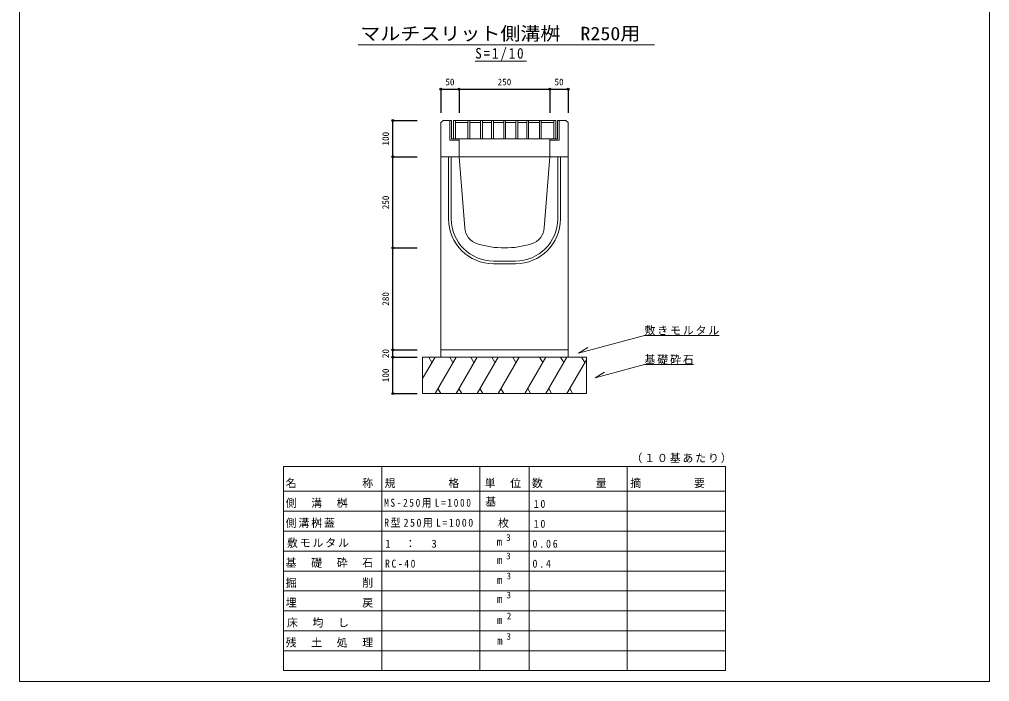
# Model space of a CAD drawing. Units: millimetres at full size, sheet at 1:10. Extents: x -1386 to 1280, y -1837 to 1830.
# Drawn here: x -1386 to 1280, y -1837 to -18 of the extents above; entities that cross this region are included whole.
import ezdxf
from ezdxf.enums import TextEntityAlignment as Align

# ---------------------------------------------------------------- set-up
doc = ezdxf.new("R2010")
doc.units = ezdxf.units.MM
doc.header["$LTSCALE"] = 10
doc.header["$PDMODE"] = 32
doc.header["$PDSIZE"] = 5
doc.linetypes.add('DASHED1', pattern=[1.8, 1.2, -0.6])
doc.layers.add('0-0_通り芯', color=7, linetype='Continuous', lineweight=18)
doc.layers.add('0-1_躯体', color=4, linetype='Continuous')
doc.styles.add('ＭＳ ゴシック', font='')
doc.styles.get('ＭＳ ゴシック').set_extended_font_data('MS Gothic')

msp = doc.modelspace()

# ---------------------------------------------------------------- linework, layer by layer
at = {"layer": '0-0_通り芯', "color": 2}
for p, q in [((-1386.41, 1830.02), (-1386.41, -1836.64)), ((1280.26, -1836.64), (1280.26, 1830.02)), ((-203.08, -295.76), (-203.08, -350.26)), ((-198.58, -295.76), (-198.58, -345.76)), ((-193.2, -295.76), (-193.2, -345.76)), ((-193.2, -295.76), (87.8, -295.76)), ((-188.2, -295.76), (-188.2, -345.76)), ((-188.2, -301.76), (-153.45, -301.76)), ((-153.45, -295.76), (-153.45, -345.76)), ((-148.45, -295.76), (-148.45, -345.76)), ((-148.45, -301.76), (-118.7, -301.76)), ((-118.7, -295.76), (-118.7, -345.76)), ((-113.7, -295.76), (-113.7, -345.76)), ((-113.7, -301.76), (-88.7, -301.76)), ((-88.7, -295.76), (-88.7, -345.76)), ((-83.7, -295.76), (-83.7, -345.76)), ((-83.7, -301.76), (-55.2, -301.76)), ((-55.2, -295.76), (-55.2, -345.76)), ((-50.2, -295.76), (-50.2, -345.76)), ((-50.2, -301.76), (-21.7, -301.76)), ((-21.7, -295.76), (-21.7, -345.76)), ((-16.7, -295.76), (-16.7, -345.76)), ((-16.7, -301.76), (8.3, -301.76)), ((8.3, -295.76), (8.3, -345.76)), ((13.3, -295.76), (13.3, -345.76)), ((13.3, -301.76), (43.05, -301.76)), ((43.05, -295.76), (43.05, -345.76)), ((48.05, -295.76), (48.05, -345.76)), ((48.05, -301.76), (82.8, -301.76)), ((82.8, -295.76), (82.8, -345.76)), ((87.8, -295.76), (87.8, -345.76)), ((92.42, -295.76), (92.42, -345.76)), ((96.92, -295.76), (96.92, -350.26)), ((-198.58, -345.76), (92.42, -345.76)), ((-178.08, -345.76), (-178.08, -351.76)), ((71.92, -345.76), (71.92, -351.76)), ((-178.08, -350.26), (-203.08, -350.26)), ((-178.08, -350.26), (-178.08, -395.76)), ((71.92, -350.26), (96.92, -350.26)), ((71.92, -350.26), (71.92, -395.76)), ((-1386.41, -1836.64), (1280.26, -1836.64))]:
    msp.add_line(p, q, dxfattribs=at)
at = {"layer": '0-0_通り芯'}
for p, q in [((-454.9, -88.31), (359.09, -88.31)), ((-133.51, -133.03), (7.45, -133.03)), ((331.7, -885.98), (536.7, -885.98)), ((-228.08, -945.76), (-228.08, -925.76)), ((121.92, -925.76), (121.92, -945.76)), ((-244.03, -945.76), (-278.08, -1004.74)), ((-278.08, -1045.76), (-278.08, -945.76)), ((171.92, -945.76), (-278.08, -945.76)), ((-261.33, -945.76), (-252.68, -960.75)), ((-186.29, -945.76), (-244.03, -1045.76)), ((-203.6, -945.76), (-194.94, -960.75)), ((-128.56, -945.76), (-186.29, -1045.76)), ((-145.86, -945.76), (-137.21, -960.75)), ((-70.82, -945.76), (-128.56, -1045.76)), ((-88.13, -945.76), (-79.47, -960.75)), ((-13.09, -945.76), (-70.82, -1045.76)), ((-30.39, -945.76), (-21.74, -960.75)), ((60.49, -945.76), (2.75, -1045.76)), ((43.18, -945.76), (51.84, -960.75)), ((118.22, -945.76), (60.49, -1045.76)), ((100.92, -945.76), (109.57, -960.75)), ((171.92, -952.75), (118.22, -1045.76)), ((158.65, -945.76), (167.31, -960.75)), ((171.92, -945.76), (171.92, -1045.76)), ((331.7, -965.79), (466.7, -965.79)), ((-236.11, -1032.04), (-228.19, -1045.76)), ((-178.37, -1032.04), (-170.45, -1045.76)), ((-120.64, -1032.04), (-112.72, -1045.76)), ((-62.9, -1032.04), (-54.98, -1045.76)), ((10.67, -1032.04), (18.59, -1045.76)), ((68.41, -1032.04), (76.33, -1045.76)), ((126.14, -1032.04), (134.06, -1045.76)), ((171.92, -1045.76), (-278.08, -1045.76)), ((-660.58, -1245.76), (554.42, -1245.76)), ((-660.58, -1245.76), (-660.58, -1368.88)), ((-390.58, -1245.76), (-390.58, -1368.88)), ((-120.58, -1245.76), (-120.58, -1368.88)), ((14.42, -1245.76), (14.42, -1368.88)), ((284.42, -1245.76), (284.42, -1368.88)), ((554.42, -1245.76), (554.42, -1368.88)), ((-660.58, -1314.16), (554.42, -1314.16)), ((-660.58, -1368.88), (554.42, -1368.88)), ((-660.58, -1368.88), (-660.58, -1806.64)), ((-390.58, -1368.88), (-390.58, -1806.64)), ((-120.58, -1368.88), (-120.58, -1806.64)), ((14.42, -1368.88), (14.42, -1806.64)), ((284.42, -1368.88), (284.42, -1806.64)), ((554.42, -1368.88), (554.42, -1806.64)), ((-660.58, -1423.6), (554.42, -1423.6)), ((-660.58, -1478.32), (554.42, -1478.32)), ((-660.58, -1533.04), (554.42, -1533.04)), ((-660.58, -1587.76), (554.42, -1587.76)), ((-660.58, -1642.48), (554.42, -1642.48)), ((-660.58, -1697.2), (554.42, -1697.2)), ((-660.58, -1751.92), (554.42, -1751.92)), ((-660.58, -1806.64), (554.42, -1806.64)), ((-575.08, -1806.64), (333.92, -1806.64))]:
    msp.add_line(p, q, dxfattribs=at)
at = {"layer": '0-0_通り芯', "color": 3}
for p, q in [((-222.08, -295.76), (-228.08, -301.76)), ((-228.08, -301.76), (-228.08, -395.76)), ((-222.08, -295.76), (-198.58, -295.76)), ((-228.08, -395.76), (-178.08, -395.76)), ((-228.08, -395.76), (-214.97, -395.76)), ((-214.97, -395.76), (108.81, -395.76)), ((-206.88, -395.76), (-206.88, -565.76)), ((-199.28, -395.76), (-199.28, -565.76)), ((-178.08, -395.76), (-162.49, -590.67)), ((71.92, -395.76), (56.33, -590.67)), ((71.92, -395.76), (121.92, -395.76)), ((93.12, -395.76), (93.12, -565.76)), ((100.72, -395.76), (100.72, -565.76)), ((108.81, -395.76), (121.92, -395.76)), ((121.92, -395.76), (121.92, -925.76)), ((-83.08, -681.96), (-23.08, -681.96)), ((-83.08, -689.56), (-23.08, -689.56)), ((-228.08, -925.76), (121.92, -925.76)), ((-228.08, -925.76), (121.92, -925.76))]:
    msp.add_line(p, q, dxfattribs=at)
at = {"layer": '0-0_通り芯', "color": 3, "linetype": 'DASHED1'}
for p, q in [((-178.08, -350.26), (-178.08, -395.76)), ((71.92, -350.26), (71.92, -395.76))]:
    msp.add_line(p, q, dxfattribs=at)
at = {"layer": '0-0_通り芯', "color": 3}
for points in [[(92.42, -295.76), (115.92, -295.76), (121.92, -301.76), (121.92, -395.76)], [(-228.08, -395.76), (-228.08, -925.76), (121.92, -925.76)]]:
    msp.add_lwpolyline(points, dxfattribs=at)
at = {"layer": '0-0_通り芯'}
for points in [[(331.7, -885.98), (150.19, -934.62), (176.17, -919.62)], [(331.7, -965.79), (195.81, -1002.2), (221.79, -987.2)]]:
    msp.add_lwpolyline(points, dxfattribs=at)
at = {"layer": '0-0_通り芯', "color": 3}
for centre, radius, start, end in [((-83.08, -565.76), 123.8, 180, 270), ((-83.08, -565.76), 116.2, 180, 270), ((-23.08, -565.76), 116.2, 270, 0), ((-23.08, -565.76), 123.8, 270, 0), ((-112.65, -586.68), 50, 184.57, 252.67), ((6.48, -586.68), 50, 287.33, 355.43), ((-53.08, -395.76), 250, 252.67, 287.33)]:
    msp.add_arc(centre, radius, start, end, dxfattribs=at)
at = {"layer": '0-1_躯体', "color": 7}
for p, q in [((-228.08, -209.65), (-178.08, -209.65)), ((-178.08, -209.65), (71.92, -209.65)), ((71.92, -209.65), (121.92, -209.65)), ((-360.19, -395.76), (-360.19, -295.76)), ((-360.19, -645.76), (-360.19, -395.76)), ((-360.19, -925.76), (-360.19, -645.76)), ((-360.19, -945.76), (-360.19, -925.76)), ((-360.19, -1045.76), (-360.19, -945.76))]:
    msp.add_line(p, q, dxfattribs=at)
at = {"layer": '0-1_躯体'}
for p, q in [((-228.08, -209.65), (-228.08, -274.51)), ((-178.08, -209.65), (-178.08, -274.51)), ((71.92, -209.65), (71.92, -274.51)), ((121.92, -209.65), (121.92, -274.51)), ((-360.19, -295.76), (-292.76, -295.76)), ((-360.19, -395.76), (-292.76, -395.76)), ((-360.19, -645.76), (-292.76, -645.76)), ((-360.19, -925.76), (-292.76, -925.76)), ((-360.19, -945.76), (-292.76, -945.76)), ((-360.19, -1045.76), (-292.76, -1045.76))]:
    msp.add_line(p, q, dxfattribs=at)
for p in [(-228.08, -209.65), (-178.08, -209.65), (71.92, -209.65), (121.92, -209.65), (-360.19, -295.76), (-360.19, -395.76), (-360.19, -645.76), (-360.19, -925.76), (-360.19, -945.76), (-360.19, -1045.76)]:
    msp.add_point(p, dxfattribs=at)

# ---------------------------------------------------------------- texts
at = {"layer": '0-0_通り芯', "color": 3, "style": 'ＭＳ ゴシック', "width": 1.1}
msp.add_text('マルチスリット側溝桝\u3000R250用', height=36.66, dxfattribs=at).set_placement((-449.5, -86.28), align=Align.BOTTOM_LEFT)
at = {"layer": '0-0_通り芯', "style": 'ＭＳ ゴシック'}
for s, p in [('基', (-105.83, -1359.94)), ('m', (-74.65, -1470.07)), ('m', (-73.75, -1520.68)), ('m', (-73.75, -1575.4)), ('m', (-73.75, -1627.39)), ('m', (-73.66, -1685.53)), ('m', (-73.48, -1741.61))]:
    msp.add_text(s, height=21.99, dxfattribs=at).set_placement(p, align=Align.BOTTOM_LEFT)
at = {"layer": '0-0_通り芯', "color": 4, "style": 'ＭＳ ゴシック'}
for s, p in [('3', (-48.55, -1455.7)), ('3', (-48.55, -1506.32)), ('3', (-47.38, -1561.38)), ('3', (-47.65, -1613.64)), ('2', (-46.75, -1671.16)), ('3', (-47.65, -1727.25))]:
    msp.add_text(s, height=18.33, dxfattribs=at).set_placement(p, align=Align.BOTTOM_LEFT)
at = {"layer": '0-0_通り芯', "attachment_point": 7, "style": 'ＭＳ ゴシック'}
for s, insert, char_height in [('\\T1.28;\\W0.9;S=1/10', (-133.51, -133.03), 29.33), ('\\T1.17;敷きモルタル', (331.7, -885.98), 21.99), ('\\T1.17;基礎砕石', (331.7, -965.79), 21.99), ('\\T1.17;（１０基あたり）', (295.67, -1236.82), 21.99), ('\\T1.17;名\u3000\u3000\u3000\u3000\u3000称', (-654.58, -1305.22), 21.99), ('\\T1.17;規\u3000\u3000\u3000\u3000格', (-382.83, -1305.22), 21.99), ('\\T1.17;単\u3000位', (-107.58, -1305.22), 21.99), ('\\T1.17;数\u3000\u3000\u3000\u3000量', (22.17, -1305.22), 21.99), ('\\T1.17;摘\u3000\u3000\u3000\u3000要', (292.17, -1305.22), 21.99), ('\\T1.17;側\u3000溝\u3000桝', (-654.58, -1359.94), 21.99), ('\\T1.36;\\W0.85;MS-250用L=1000', (-383.83, -1359.15), 21.99), ('\\T1.36;\\W0.9;10', (27.42, -1359.94), 21.99), ('\\T1.32;\\W0.9;R型250用L=1000', (-383.83, -1413.87), 21.99), ('\\T1.17;側溝桝蓋', (-654.58, -1414.66), 21.99), ('\\T1.17;\u3000枚', (-105.83, -1414.66), 21.99), ('\\T1.36;\\W0.9;10', (27.42, -1414.66), 21.99), ('\\T1.17;敷モルタル', (-651.08, -1469.38), 21.99), ('\\T1.21;1\u3000：\u30003', (-381.08, -1469.38), 21.99), ('\\T1.38;\\W0.9;0.06', (23.92, -1469.38), 21.99), ('\\T1.17;基\u3000礎\u3000砕\u3000石', (-654.58, -1524.1), 21.99), ('\\T1.38;\\W0.85;RC-40', (-381.08, -1524.1), 21.99), ('\\T1.38;\\W0.9;0.4', (23.92, -1524.1), 21.99), ('\\T1.17;掘\u3000\u3000\u3000\u3000\u3000削', (-654.58, -1578.82), 21.99), ('\\T1.17;埋\u3000\u3000\u3000\u3000\u3000戻', (-654.58, -1633.54), 21.99), ('\\T1.17;床\u3000均\u3000し', (-651.08, -1688.26), 21.99), ('\\T1.17;残\u3000土\u3000処\u3000理', (-654.58, -1742.98), 21.99)]:
    msp.add_mtext(s, dxfattribs=dict(at, insert=insert, char_height=char_height))
at = {"layer": '0-1_躯体', "style": 'ＭＳ ゴシック'}
for s, p in [('50', (-215.58, -204.65)), ('250', (-71.83, -204.65)), ('50', (84.42, -204.65))]:
    msp.add_text(s, height=18.33, dxfattribs=at).set_placement(p, align=Align.BOTTOM_LEFT)
for s, p in [('100', (-365.19, -364.51)), ('250', (-365.19, -539.51)), ('280', (-365.19, -804.51)), ('20', (-365.19, -948.26)), ('100', (-365.19, -1014.51))]:
    msp.add_text(s, height=18.33, rotation=90, dxfattribs=at).set_placement(p, align=Align.BOTTOM_LEFT)

doc.saveas('drawing.dxf')
